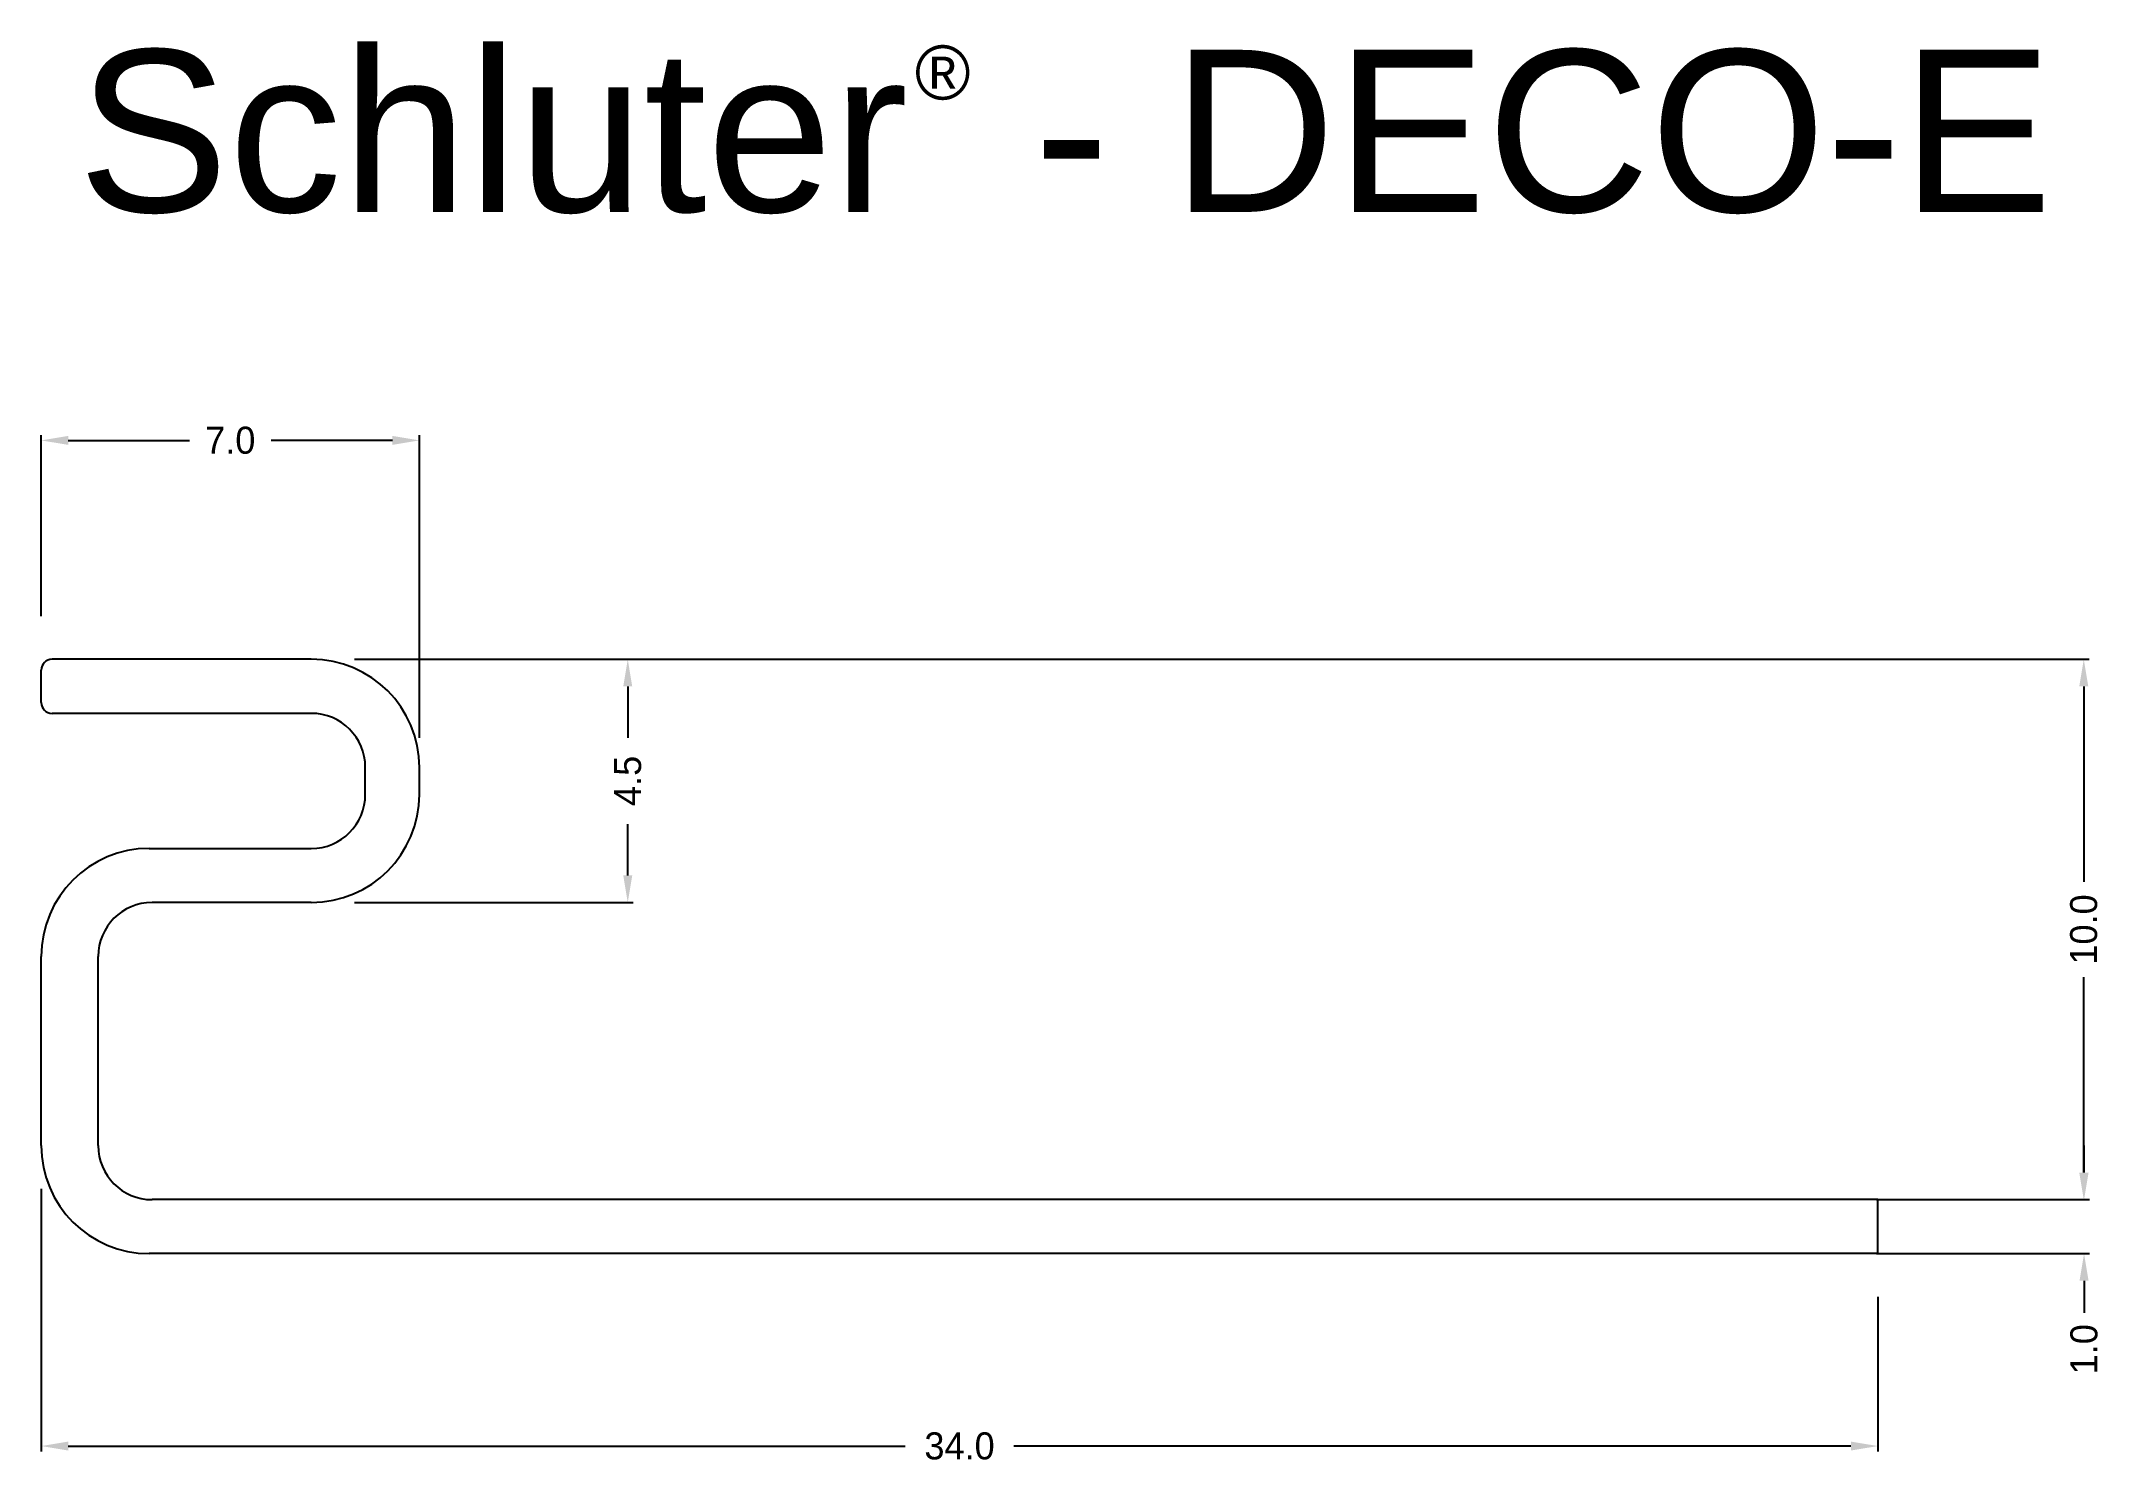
# Model space of a CAD drawing. Extents: x 106.2 to 144.3, y 256.2 to 282.5.
import ezdxf

# ---------------------------------------------------------------- set-up
doc = ezdxf.new("R2010")
doc.units = 0
doc.header["$MEASUREMENT"] = 0
for name, color, linetype in [('DETAILS', 7, 'CONTINUOUS'), ('SCHLÜTER-DECO-E', 7, 'CONTINUOUS'), ('TEXT', 7, 'CONTINUOUS')]:
    doc.layers.add(name, color=color, linetype=linetype)
doc.styles.add('STYLE1', font='ARIAL.TTF')
doc.dimstyles.get("Standard").update_dxf_attribs({"dimtxt": 0.18, "dimasz": 0.18, "dimexe": 0.18, "dimexo": 0.0625, "dimgap": 0.09, "dimtad": 0, "dimtih": 1, "dimtoh": 1, "dimdec": 4, "dimzin": 0, "dimdsep": 46, "dimtxsty": 'Standard', "dimcen": 0.09, "dimadec": 0, "dimazin": 0, "dimtfac": 1, "dimtdec": 4, "dimtofl": 0, "dimtmove": 0, "dimatfit": 0, "dimfxl": 0, "dimtolj": 1, "dimtzin": 0, "dimarcsym": 0})

# ---------------------------------------------------------------- blocks, each defined once
blk = doc.blocks.new('*D1')
at = {"layer": 'DETAILS', "color": 0, "linetype": 'Continuous', "lineweight": -2}
for p, q in [((113.963, 271.054), (144.075, 271.054)), ((143.975, 270.554), (143.975, 266.937)), ((143.975, 261.554), (143.975, 265.171)), ((140.963, 261.054), (144.075, 261.054))]:
    blk.add_line(p, q, dxfattribs=at)
at = {"layer": 'DETAILS', "color": 0, "linetype": 'Continuous'}
for points in [[(143.891, 270.554), (144.058, 270.554), (143.975, 271.054)], [(143.891, 261.554), (144.058, 261.554), (143.975, 261.054)]]:
    blk.add_solid(points, dxfattribs=at)
at = {"layer": 'DETAILS', "color": 7, "linetype": 'Continuous', "insert": (143.975, 266.054), "char_height": 0.5, "attachment_point": 5, "rotation": 90}
blk.add_mtext('\\A1;10.0', dxfattribs=at)
blk = doc.blocks.new('*D2')
at = {"layer": 'DETAILS', "color": 0, "linetype": 'Continuous', "lineweight": -2}
for p, q in [((143.98, 261.554), (143.98, 262.054)), ((140.137, 261.054), (144.08, 261.054)), ((140.137, 260.054), (144.08, 260.054)), ((143.98, 259.554), (143.98, 258.96))]:
    blk.add_line(p, q, dxfattribs=at)
at = {"layer": 'DETAILS', "color": 0, "linetype": 'Continuous'}
for points in [[(143.897, 261.554), (144.063, 261.554), (143.98, 261.054)], [(143.897, 259.554), (144.063, 259.554), (143.98, 260.054)]]:
    blk.add_solid(points, dxfattribs=at)
at = {"layer": 'DETAILS', "color": 7, "linetype": 'Continuous', "insert": (143.98, 258.285), "char_height": 0.5, "attachment_point": 5, "rotation": 90}
blk.add_mtext('\\A1;1.0', dxfattribs=at)
blk = doc.blocks.new('*D3')
at = {"layer": 'DETAILS', "color": 0, "linetype": 'Continuous', "lineweight": -2}
for p, q in [((106.163, 271.854), (106.163, 275.206)), ((106.663, 275.106), (108.905, 275.106)), ((112.663, 275.106), (110.421, 275.106)), ((113.163, 269.604), (113.163, 275.206))]:
    blk.add_line(p, q, dxfattribs=at)
at = {"layer": 'DETAILS', "color": 0, "linetype": 'Continuous'}
for points in [[(106.663, 275.189), (106.663, 275.023), (106.163, 275.106)], [(112.663, 275.189), (112.663, 275.023), (113.163, 275.106)]]:
    blk.add_solid(points, dxfattribs=at)
at = {"layer": 'DETAILS', "color": 7, "linetype": 'Continuous', "insert": (109.663, 275.106), "char_height": 0.5, "attachment_point": 5}
blk.add_mtext('\\A1;7.0', dxfattribs=at)
blk = doc.blocks.new('*D4')
at = {"layer": 'DETAILS', "color": 0, "linetype": 'Continuous', "lineweight": -2}
for p, q in [((111.963, 271.054), (117.121, 271.054)), ((117.021, 270.554), (117.021, 269.604)), ((117.021, 267.054), (117.021, 268.004)), ((111.963, 266.554), (117.121, 266.554))]:
    blk.add_line(p, q, dxfattribs=at)
at = {"layer": 'DETAILS', "color": 0, "linetype": 'Continuous'}
for points in [[(116.938, 270.554), (117.104, 270.554), (117.021, 271.054)], [(116.938, 267.054), (117.104, 267.054), (117.021, 266.554)]]:
    blk.add_solid(points, dxfattribs=at)
at = {"layer": 'DETAILS', "color": 7, "linetype": 'Continuous', "insert": (117.021, 268.804), "char_height": 0.5, "attachment_point": 5, "rotation": 90}
blk.add_mtext('\\A1;4.5', dxfattribs=at)
blk = doc.blocks.new('*D5')
at = {"layer": 'DETAILS', "color": 0, "linetype": 'Continuous', "lineweight": -2}
for p, q in [((106.163, 261.254), (106.163, 256.393)), ((140.163, 259.254), (140.163, 256.393)), ((106.663, 256.493), (122.155, 256.493)), ((139.663, 256.493), (124.171, 256.493))]:
    blk.add_line(p, q, dxfattribs=at)
at = {"layer": 'DETAILS', "color": 0, "linetype": 'Continuous'}
for points in [[(106.663, 256.576), (106.663, 256.41), (106.163, 256.493)], [(139.663, 256.576), (139.663, 256.41), (140.163, 256.493)]]:
    blk.add_solid(points, dxfattribs=at)
at = {"layer": 'DETAILS', "color": 7, "linetype": 'Continuous', "insert": (123.163, 256.493), "char_height": 0.5, "attachment_point": 5}
blk.add_mtext('\\A1;34.0', dxfattribs=at)

msp = doc.modelspace()

# ---------------------------------------------------------------- linework, layer by layer
at = {"layer": 'SCHLÜTER-DECO-E', "color": 7, "linetype": 'Continuous'}
for p, q in [((106.163, 270.254), (106.163, 270.854)), ((111.163, 271.054), (106.363, 271.054)), ((111.163, 270.054), (106.363, 270.054)), ((112.163, 268.554), (112.163, 269.054)), ((113.163, 268.554), (113.163, 269.054)), ((108.163, 267.554), (111.163, 267.554)), ((111.163, 266.554), (108.217, 266.554)), ((106.163, 262.054), (106.163, 265.554)), ((107.217, 262.054), (107.217, 265.554)), ((140.163, 261.054), (108.217, 261.054)), ((140.163, 260.054), (140.163, 261.054)), ((140.163, 260.054), (108.163, 260.054))]:
    msp.add_line(p, q, dxfattribs=at)
for centre, radius, start, end in [((106.363, 270.854), 0.2, 90, 180), ((111.163, 269.054), 2, 0, 90), ((106.363, 270.254), 0.2, 180, 270), ((111.163, 269.054), 1, 360, 90), ((111.163, 268.554), 1, 270, 0), ((111.163, 268.554), 2, 270, 0), ((108.163, 265.554), 2, 90, 180), ((108.217, 265.554), 1, 90, 180), ((108.163, 262.054), 2, 180, 270), ((108.217, 262.054), 1, 180, 270)]:
    msp.add_arc(centre, radius, start, end, dxfattribs=at)

# ---------------------------------------------------------------- texts
at = {"layer": 'TEXT', "color": 7, "linetype": 'Continuous', "style": 'STYLE1'}
for s, height, p in [('Schluter  - DECO-E', 3, (106.837, 279.335)), ('®', 1, (122.337, 281.414))]:
    msp.add_text(s, height=height, dxfattribs=at).set_placement(p)

# ---------------------------------------------------------------- dimensions: what is measured, and where the dimension line sits
at = {"layer": 'DETAILS', "color": 7, "linetype": 'Continuous'}
for base, p1, p2, text, picture, middle in [((113.163, 275.106), (106.163, 271.054), (113.163, 268.804), '7.0', '*D3', (109.663, 275.106)), ((140.163, 256.493), (106.163, 262.054), (140.163, 260.054), '34.0', '*D5', (123.163, 256.493))]:
    dim = msp.add_linear_dim(base=base, p1=p1, p2=p2, text=text, dimstyle='Standard', override={"dimtxt": 0.5, "dimasz": 0.5, "dimexe": 0.1, "dimexo": 0.8, "dimgap": 0.3, "dimtih": 0, "dimtoh": 0, "dimdec": 1, "dimzin": 8, "dimcen": 0.05, "dimclrt": 7, "dimatfit": 3}, dxfattribs=at)
    dim.commit()
    dim.dimension.update_dxf_attribs({"geometry": picture, "text_midpoint": middle})
dim = msp.add_linear_dim(base=(117.021, 266.554), p1=(111.163, 271.054), p2=(111.163, 266.554), angle=90, dimstyle='Standard', override={"dimtxt": 0.5, "dimasz": 0.5, "dimexe": 0.1, "dimexo": 0.8, "dimgap": 0.3, "dimtih": 0, "dimtoh": 0, "dimdec": 1, "dimzin": 8, "dimdsep": 46, "dimcen": 0.05, "dimclrt": 7, "dimatfit": 3}, dxfattribs=at)
dim.commit()
dim.dimension.update_dxf_attribs({"geometry": '*D4', "text_midpoint": (117.021, 268.804)})
dim = msp.add_linear_dim(base=(143.975, 271.054), p1=(140.163, 261.054), p2=(113.163, 271.054), angle=90, text='10.0', dimstyle='Standard', override={"dimtxt": 0.5, "dimasz": 0.5, "dimexe": 0.1, "dimexo": 0.8, "dimgap": 0.3, "dimtih": 0, "dimtoh": 0, "dimdec": 1, "dimzin": 8, "dimcen": 0.05, "dimclrt": 7, "dimatfit": 3}, dxfattribs=at)
dim.commit()
dim.dimension.update_dxf_attribs({"geometry": '*D1', "text_midpoint": (143.975, 266.054)})
dim = msp.add_linear_dim(base=(143.98, 261.054), p1=(139.337, 260.054), p2=(139.337, 261.054), angle=90, text='1.0', dimstyle='Standard', override={"dimtxt": 0.5, "dimasz": 0.5, "dimexe": 0.1, "dimexo": 0.8, "dimgap": 0.3, "dimtih": 0, "dimtoh": 0, "dimdec": 1, "dimzin": 8, "dimcen": 0.05, "dimclrt": 7, "dimatfit": 3}, dxfattribs=at)
dim.commit()
dim.dimension.update_dxf_attribs({"geometry": '*D2', "text_midpoint": (143.98, 258.285), "dimtype": 160})

doc.saveas('drawing.dxf')
